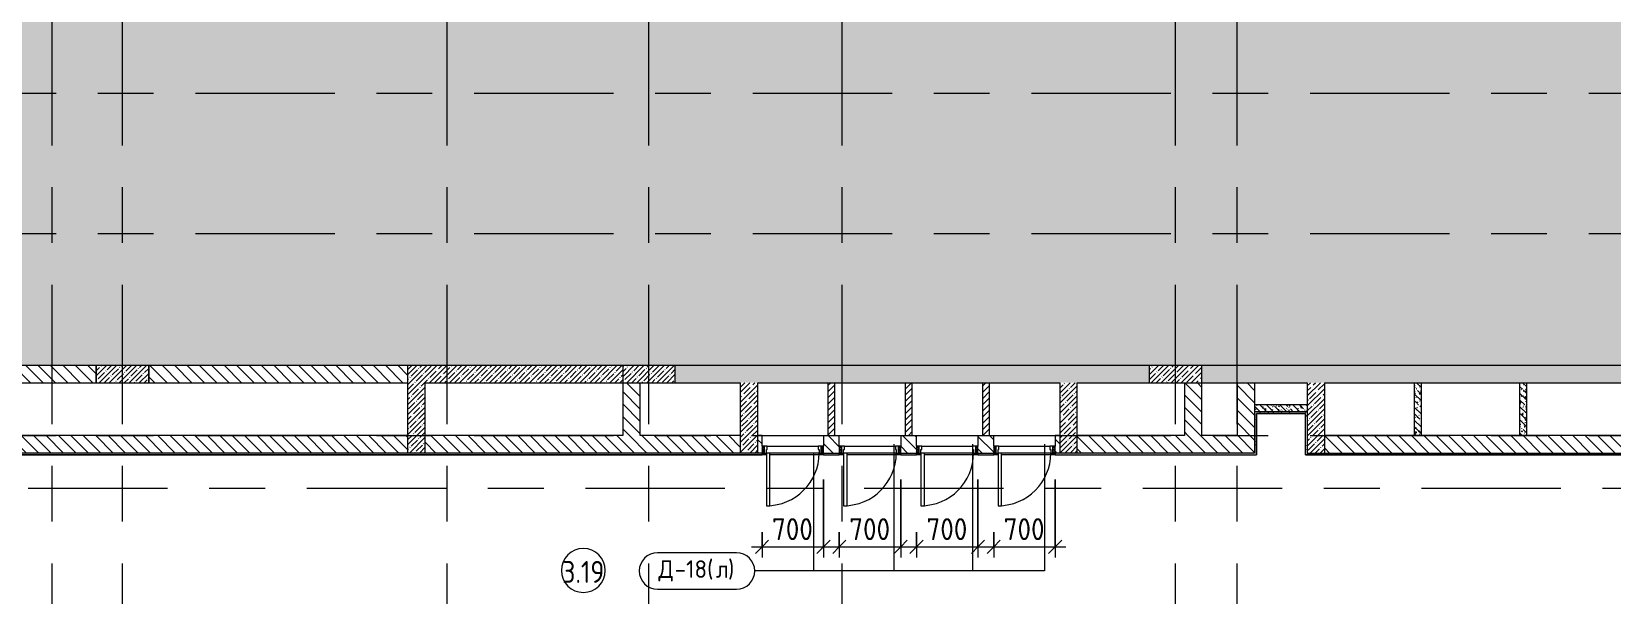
# Model space of a CAD drawing. Header units: millimetres. Extents: x 35355 to 234366, y -8553 to 29000.
# Drawn here: x 47425 to 65425, y 9290 to 15701 of the extents above; entities that cross this region are included whole.
import ezdxf

# ---------------------------------------------------------------- set-up
doc = ezdxf.new("R2010")
doc.units = ezdxf.units.MM
doc.linetypes.add('Осевая', pattern=[3175, 635, -476.25, 1587.5, -476.25])
for name, color, linetype, lineweight in [('A-ANNO-DIMS', 7, 'Continuous', 9), ('A-ANNO-DIMS-100', 7, 'Continuous', 9), ('A-AREA-IDEN', 7, 'Continuous', 9), ('A-DETL', 7, 'Continuous', 9), ('A-DOOR', 7, 'Continuous', 9), ('A-DOOR-FRAM-2', 7, 'Continuous', 9), ('A-DOOR-IDEN', 7, 'Continuous', 9), ('A-WALL', 7, 'Continuous', 9), ('I-WALL', 7, 'Continuous', 9), ('S-COLS', 7, 'Continuous', 9), ('Оси-2', 7, 'Осевая', 9)]:
    doc.layers.add(name, color=color, linetype=linetype, lineweight=lineweight)
for name, color, linetype, lineweight, true_color in [('A-DETL-GENF-1', 7, 'Continuous', 9, 0xd4d4d4), ('A-DOOR-1', 1, 'Continuous', 9, 0xff0000), ('A-DOOR-2', 1, 'Continuous', 13, 0xff0000), ('A-DOOR-FRAM-1', 1, 'Continuous', 13, 0xff0000), ('A-DOOR-FRAM-3', 1, 'Continuous', 9, 0xff0000), ('A-WALL-1', 7, 'Continuous', 9, 0x3c3c3c), ('A-WALL-FNSH-1', 7, 'Continuous', 9, 0x3c3c3c)]:
    doc.layers.add(name, color=color, linetype=linetype, lineweight=lineweight, true_color=true_color)
doc.styles.add('GOST Common', font='GOST_Common.ttf', dxfattribs={"width": 0.9, "height": 250})
doc.styles.add('GOST Common_1', font='GOST_Common.ttf', dxfattribs={"height": 200})
doc.styles.add('ISOCPEUR', font='isocpeur.ttf', dxfattribs={"width": 0.9, "height": 250})
doc.dimstyles.new('ISO-2_5_0_9К_БОЛЬШОЙ', dxfattribs={"dimscale": 304.8, "dimtxt": 248.995294, "dimasz": 0.492126, "dimexe": 0.393701, "dimexo": 0.984252, "dimgap": 0, "dimtad": 1, "dimdec": 0, "dimrnd": 10, "dimzin": 0, "dimdsep": 46, "dimtxsty": 'ISOCPEUR', "dimblk1": 'OBLIQUE', "dimblk2": 'OBLIQUE', "dimsah": 1, "dimcen": 0.09, "dimdle": 0.393701, "dimazin": 0, "dimtfac": 1, "dimtdec": 4, "dimtix": 1, "dimtmove": 0, "dimatfit": 3, "dimfxl": 1, "dimtvp": 1, "dimtolj": 1, "dimtzin": 0, "dimarcsym": 2})
pattern_1 = [(135, (0, 0), (-70.71068, -70.71068), [])]
pattern_2 = [(45, (0, 0), (-57.02463, 57.02463), []), (45, (57.025, 0), (-57.02463, 57.02463), [100.806, -20.161, 3.353, -16.808])]
pattern_3 = [(135, (0, 0), (-75.43415, -75.43415), [106.68, -17.78, 3.556, -17.78]), (135, (0, 75.39), (-75.43415, -75.43415), []), (50, (0, 0), (127.52922, -11.15758), [13.335, -146.685]), (355, (0, 0), (-24.66966, 133.74002), [10.668, -117.348]), (100.451, (10.63, -0.93), (102.85973, 122.58178), [11.333, -124.663]), (46.184, (0, 35.56), (189.75516, -29.43036), [20.002, -220.027]), (96.636, (15.81, 33.1), (166.1822, 173.1996), [17, -186.995]), (351.184, (0, 35.56), (166.18393, 173.1976), [16.002, -176.022]), (21, (17.78, 26.67), (106.13027, -71.58603), [13.335, -146.685]), (326, (17.78, 26.67), (43.26188, 128.93175), [10.668, -117.348]), (71.451, (26.62, 20.7), (149.39198, 57.34505), [11.333, -124.663]), (37.5, (0, 0), (2.162228, 59.188357), [3.353, -112.573, 3.353, -115.773, -117.793]), (37.5, (0, 0), (2.162228, 59.188357), [-235.052, 3.353, -114.44]), (7.5, (0, 0), (46.77386, 70.12615), [3.353, -64.567, 3.353, -109.906, -44.894]), (7.5, (0, 0), (46.77386, 70.12615), [-181.178, 3.353, -41.542]), (327.5, (-39.65, 0), (94.91367, -4.010093), [3.353, -41.097, 3.353, -135.331, -184.023]), (327.5, (-39.65, 0), (94.91367, -4.010093), [-183.134, 3.353, -180.67]), (317.5, (-57.43, 0), (103.69057, 17.79882), [3.353, -54.432, 3.353, -88.748, -130.683]), (317.5, (-57.43, 0), (103.69057, 17.79882), [-149.885, 3.353, -127.33])]
pattern_4 = [(45, (0, 0), (-35.35534, 35.35534), [])]
pattern_5 = [(0, (0, 0), (121.92, 30.48), [10.058, -81.382, 10.058, -81.382, -487.68]), (0, (0, 0), (121.92, 30.48), [-182.88, 10.058, -172.822, 10.058, -81.382, -213.36]), (0, (0, 0), (121.92, 30.48), [-457.2, 10.058, -50.902, 10.058, -142.342]), (120, (45.72, 15.24), (-87.356454, 90.345817), [10.058, -81.382, 10.058, -81.382, -487.68]), (120, (45.72, 15.24), (-87.356454, 90.345817), [-182.88, 10.058, -172.822, 10.058, -81.382, -213.36]), (120, (45.72, 15.24), (-87.356454, 90.345817), [-457.2, 10.058, -50.902, 10.058, -142.342]), (240, (60.96, 76.2), (-34.563546, -120.825817), [10.058, -81.382, 10.058, -81.382, -487.68]), (240, (60.96, 76.2), (-34.563546, -120.825817), [-182.88, 10.058, -172.822, 10.058, -81.382, -213.36]), (240, (60.96, 76.2), (-34.563546, -120.825817), [-457.2, 10.058, -50.902, 10.058, -142.342])]

# ---------------------------------------------------------------- blocks, each defined once
blk = doc.blocks.new('BSC_Колонна _Прямоугольная - 600х600-23205375-План заполнения дверных проемов 3 этажа в осях 12-23')
at = {"layer": 'S-COLS'}
h = blk.add_hatch(dxfattribs=at)
h.set_pattern_fill('FP_22', color=256, style=0, pattern_type=2)
h.set_pattern_definition([(45, (-54460, -12000), (-57.02463, 57.02463), []), (45, (-54402.975, -12000), (-57.02463, 57.02463), [100.806, -20.161, 3.353, -16.808])])
h.paths.add_polyline_path([(-300, -300), (300, -300), (300, -100), (-300, -100)])
for p, q in [((-300, -100), (-300, -300)), ((300, -300), (300, -100)), ((-300, -300), (300, -300))]:
    blk.add_line(p, q, dxfattribs=at)
blk = doc.blocks.new('BSC_Колонна _Прямоугольная - 600х600-V18-План заполнения дверных проемов 3 этажа в осях 12-23')
at = {"layer": 'S-COLS'}
h = blk.add_hatch(dxfattribs=at)
h.set_pattern_fill('FP_26', color=256, style=0, pattern_type=2)
h.set_pattern_definition([(45, (-60460, -12000), (-57.02463, 57.02463), []), (45, (-60402.975, -12000), (-57.02463, 57.02463), [100.806, -20.161, 3.353, -16.808])])
h.paths.add_polyline_path([(-300, -300), (300, -300), (300, -100), (-300, -100), (-300, -178)])
for p, q in [((-300, -100), (-300, -300)), ((300, -300), (300, -100)), ((-300, -300), (300, -300))]:
    blk.add_line(p, q, dxfattribs=at)
blk = doc.blocks.new('110_Дверь_СКБ_1Ст - д-18 700x2100h_Технический шкаф ЭОМ и СС-23257539-План заполнения дверных проемов 3 этажа в осях 12-23')
at = {"layer": 'A-DOOR'}
h = blk.add_hatch(dxfattribs=at)
h.set_pattern_fill('FP_42', color=256, style=0, pattern_type=2)
h.set_pattern_definition([(135, (1951.41, 164.685), (-14.14214, -14.14214), []), (225, (1951.41, 164.685), (14.14214, -14.14214), [])])
h.paths.add_polyline_path([(362.5, 100), (337.5, 100), (337.5, 20), (362.5, 20), (362.5, 41.6)])
at = {"layer": 'A-DOOR-FRAM-2'}
h = blk.add_hatch(dxfattribs=at)
h.set_pattern_fill('FP_43', color=256, style=0, pattern_type=2)
h.set_pattern_definition([(45, (-171.384, 164.685), (-14.1421, 14.1421), []), (135, (-171.384, 164.685), (-14.1421, -14.1421), [])])
h.paths.add_polyline_path([(-312.5, 100), (-337.5, 100), (-337.5, 20), (-312.5, 20), (-312.5, 41.6)])
at = {"layer": 'A-DOOR-1'}
blk.add_arc((312.5, 100), 600, 90, 180, dxfattribs=at)
at = {"layer": 'A-DOOR-2'}
for p, q in [((312.5, 700), (272.5, 700)), ((272.5, 700), (272.5, 100)), ((312.5, 100), (312.5, 700)), ((272.5, 100), (312.5, 100))]:
    blk.add_line(p, q, dxfattribs=at)
at = {"layer": 'A-DOOR-FRAM-1'}
for p, q in [((-312.5, 100), (-337.5, 100)), ((-337.5, 100), (-337.5, 20)), ((-337.5, 20), (-312.5, 20)), ((-287.5, 100), (-312.5, 100)), ((-312.5, 100), (-312.5, 20)), ((-312.5, 20), (-312.5, 100)), ((-312.5, 20), (-277.5, 20)), ((-287.5, 60), (-287.5, 100)), ((-277.5, 60), (-287.5, 60)), ((-277.5, 20), (-277.5, 60)), ((312.5, 60), (302.5, 60)), ((302.5, 60), (302.5, 20)), ((302.5, 20), (337.5, 20)), ((312.5, 100), (312.5, 60)), ((337.5, 100), (312.5, 100)), ((337.5, 20), (337.5, 100)), ((362.5, 100), (337.5, 100)), ((337.5, 100), (337.5, 20)), ((337.5, 20), (362.5, 20)), ((362.5, 20), (362.5, 100))]:
    blk.add_line(p, q, dxfattribs=at)
at = {"layer": 'A-DOOR-FRAM-3'}
for p, q in [((-287.5, 100), (272.5, 100)), ((302.5, 20), (-277.5, 20))]:
    blk.add_line(p, q, dxfattribs=at)
blk = doc.blocks.new('Марка_Помещения - Номер-25198446-План заполнения дверных проемов 3 этажа в осях 12-23')
at = {"layer": 'A-AREA-IDEN'}
for start, end in [(360, 180), (180, 360)]:
    blk.add_arc((0, 0), 2.5, start, end, dxfattribs=at)
blk = doc.blocks.new('DIMBLOCK2-План заполнения дверных проемов 3 этажа в осях 12-23')
at = {"layer": 'A-ANNO-DIMS-100'}
for p, q in [((56448, 10600), (56448, 9712)), ((56448, 9832), (56448, 10600)), ((55748, 10000), (55748, 9712)), ((55748, 9832), (55748, 10000)), ((55628, 9832), (56568, 9832))]:
    blk.add_line(p, q, dxfattribs=at)
at = {"layer": 'A-ANNO-DIMS-100', "lineweight": 20}
for p, q in [((55748, 9832), (55823, 9907)), ((56448, 9832), (56523, 9907)), ((55748, 9832), (55673, 9757)), ((56448, 9832), (56373, 9757))]:
    blk.add_line(p, q, dxfattribs=at)
at = {"layer": 'A-ANNO-DIMS-100', "color": 0, "insert": (55861, 10158), "char_height": 250, "width": 568.86, "attachment_point": 1, "line_spacing_factor": 1.149209, "style": 'ISOCPEUR'}
blk.add_mtext('700', dxfattribs=at)
blk = doc.blocks.new('_Oblique')
at = {"color": 0, "linetype": 'ByBlock', "lineweight": -2}
blk.add_line((-0.5, -0.5), (0.5, 0.5), dxfattribs=at)
blk = doc.blocks.new('DIMBLOCK3-План заполнения дверных проемов 3 этажа в осях 12-23')
at = {"layer": 'A-ANNO-DIMS-100'}
for p, q in [((57328, 10600), (57328, 9712)), ((57328, 9832), (57328, 10600)), ((56628, 10000), (56628, 9712)), ((56628, 9832), (56628, 10000)), ((56508, 9832), (57448, 9832))]:
    blk.add_line(p, q, dxfattribs=at)
at = {"layer": 'A-ANNO-DIMS-100', "lineweight": 20}
for p, q in [((56628, 9832), (56703, 9907)), ((57328, 9832), (57403, 9907)), ((56628, 9832), (56553, 9757)), ((57328, 9832), (57253, 9757))]:
    blk.add_line(p, q, dxfattribs=at)
at = {"layer": 'A-ANNO-DIMS-100', "color": 0, "insert": (56741, 10158), "char_height": 250, "width": 568.86, "attachment_point": 1, "line_spacing_factor": 1.149209, "style": 'ISOCPEUR'}
blk.add_mtext('700', dxfattribs=at)
blk = doc.blocks.new('DIMBLOCK4-План заполнения дверных проемов 3 этажа в осях 12-23')
at = {"layer": 'A-ANNO-DIMS-100'}
for p, q in [((58208, 10600), (58208, 9712)), ((58208, 9832), (58208, 10600)), ((57508, 10000), (57508, 9712)), ((57508, 9832), (57508, 10000)), ((57388, 9832), (58328, 9832))]:
    blk.add_line(p, q, dxfattribs=at)
at = {"layer": 'A-ANNO-DIMS-100', "lineweight": 20}
for p, q in [((57508, 9832), (57583, 9907)), ((58208, 9832), (58283, 9907)), ((57508, 9832), (57433, 9757)), ((58208, 9832), (58133, 9757))]:
    blk.add_line(p, q, dxfattribs=at)
at = {"layer": 'A-ANNO-DIMS-100', "color": 0, "insert": (57621, 10158), "char_height": 250, "width": 568.86, "attachment_point": 1, "line_spacing_factor": 1.149209, "style": 'ISOCPEUR'}
blk.add_mtext('700', dxfattribs=at)
blk = doc.blocks.new('DIMBLOCK5-План заполнения дверных проемов 3 этажа в осях 12-23')
at = {"layer": 'A-ANNO-DIMS-100'}
for p, q in [((59088, 10600), (59088, 9712)), ((59088, 9832), (59088, 10600)), ((58388, 10000), (58388, 9712)), ((58388, 9832), (58388, 10000)), ((58268, 9832), (59208, 9832))]:
    blk.add_line(p, q, dxfattribs=at)
at = {"layer": 'A-ANNO-DIMS-100', "lineweight": 20}
for p, q in [((58388, 9832), (58463, 9907)), ((59088, 9832), (59163, 9907)), ((58388, 9832), (58313, 9757)), ((59088, 9832), (59013, 9757))]:
    blk.add_line(p, q, dxfattribs=at)
at = {"layer": 'A-ANNO-DIMS-100', "color": 0, "insert": (58501, 10158), "char_height": 250, "width": 568.86, "attachment_point": 1, "line_spacing_factor": 1.149209, "style": 'ISOCPEUR'}
blk.add_mtext('700', dxfattribs=at)
blk = doc.blocks.new('М_двери - Типоразмер_рамка-25223575-План заполнения дверных проемов 3 этажа в осях 12-23')
at = {"layer": 'A-DOOR-IDEN'}
for p, q in [((4.5, 2.08), (-4.5, 2.08)), ((-4.5, -2.08), (4.5, -2.08))]:
    blk.add_line(p, q, dxfattribs=at)
for centre, start, end in [((-4.5, 0), 90, 270), ((4.5, 0), 270, 90)]:
    blk.add_arc(centre, 2.08, start, end, dxfattribs=at)

msp = doc.modelspace()

# ---------------------------------------------------------------- hatches: boundary and pattern name
at = {"layer": 'A-DETL-GENF-1'}
h = msp.add_hatch(color=256, dxfattribs=at)
h.paths.add_polyline_path([(76000.6, -258), (84400.7, -258), (84400.7, 3300), (75858, 3300), (75858, -258)])
h.paths.add_polyline_path([(66560, 11900), (66560, 27358), (41910, 27358), (41910, 23858), (38652.7, 23858), (38652.7, 15358), (42380, 15358), (42380, 11900), (64391.7, 11900)])
h.paths.add_polyline_path([(84400.7, 15650), (84400.7, 18590), (74040, 18590), (74040, 15650), (81805, 15650)])
at = {"layer": 'I-WALL'}
h = msp.add_hatch(dxfattribs=at)
h.set_pattern_fill('FP_21', color=256, style=0, pattern_type=2)
h.set_pattern_definition(pattern_1)
h.paths.add_polyline_path([(51710, 11700), (51710, 11900), (48760, 11900), (48760, 11700), (49880.6, 11700)])
h.paths.add_polyline_path([(48160, 11700), (48160, 11900), (42780, 11900), (42780, 11700), (44076.2, 11700)])
h = msp.add_hatch(dxfattribs=at)
h.set_pattern_fill('FP_17', color=256, style=0, pattern_type=2)
h.set_pattern_definition(pattern_2)
h.paths.add_polyline_path([(51910, 11700), (54160, 11700), (54160, 11900), (51710, 11900), (51710, 11700)])
h = msp.add_hatch(dxfattribs=at)
h.set_pattern_fill('FP_17', color=256, style=0, pattern_type=2)
h.set_pattern_definition(pattern_2)
h.paths.add_polyline_path([(59340, 11700), (60160, 11700), (60160, 11900), (54760, 11900), (54760, 11700), (59140, 11700)])
h.paths.add_polyline_path([(61360, 11700), (66160, 11700), (66160, 11900), (60760, 11900), (60760, 11700), (61160, 11700)])
h = msp.add_hatch(dxfattribs=at)
h.set_pattern_fill('FP_17', color=256, style=0, pattern_type=2)
h.set_pattern_definition(pattern_2)
h.paths.add_polyline_path([(51910, 10900), (51910, 11700), (51710, 11700), (51710, 10900)])
h = msp.add_hatch(dxfattribs=at)
h.set_pattern_fill('FP_21', color=256, style=0, pattern_type=2)
h.set_pattern_definition(pattern_1)
h.paths.add_polyline_path([(54360, 11100), (54360, 11700), (54160, 11700), (54160, 11100)])
h = msp.add_hatch(dxfattribs=at)
h.set_pattern_fill('FP_17', color=256, style=0, pattern_type=2)
h.set_pattern_definition(pattern_2)
h.paths.add_polyline_path([(55685, 10900), (55700, 10900), (55700, 11700), (55500, 11700), (55500, 10900)])
h = msp.add_hatch(dxfattribs=at)
h.set_pattern_fill('FP_34', color=256, style=0, pattern_type=2)
h.set_pattern_definition(pattern_4)
h.paths.add_polyline_path([(56499.2, 11100), (56579.2, 11100), (56579.2, 11700), (56499.2, 11700)])
h = msp.add_hatch(dxfattribs=at)
h.set_pattern_fill('FP_34', color=256, style=0, pattern_type=2)
h.set_pattern_definition(pattern_4)
h.paths.add_polyline_path([(57379.2, 11100), (57459.2, 11100), (57459.2, 11700), (57379.2, 11700)])
h = msp.add_hatch(dxfattribs=at)
h.set_pattern_fill('FP_34', color=256, style=0, pattern_type=2)
h.set_pattern_definition(pattern_4)
h.paths.add_polyline_path([(58259.2, 11100), (58339.2, 11100), (58339.2, 11700), (58259.2, 11700)])
h = msp.add_hatch(dxfattribs=at)
h.set_pattern_fill('FP_17', color=256, style=0, pattern_type=2)
h.set_pattern_definition(pattern_2)
h.paths.add_polyline_path([(59340, 10900), (59340, 11700), (59140, 11700), (59140, 10900)])
h = msp.add_hatch(dxfattribs=at)
h.set_pattern_fill('FP_21', color=256, style=0, pattern_type=2)
h.set_pattern_definition(pattern_1)
h.paths.add_polyline_path([(60560, 11100), (60760, 11100), (60760, 11700), (60560, 11700)])
h = msp.add_hatch(dxfattribs=at)
h.set_pattern_fill('FP_21', color=256, style=0, pattern_type=2)
h.set_pattern_definition(pattern_1)
h.paths.add_polyline_path([(61160, 10900), (61360, 10900), (61360, 11700), (61160, 11700), (61160, 11100)])
h = msp.add_hatch(dxfattribs=at)
h.set_pattern_fill('FP_17', color=256, style=0, pattern_type=2)
h.set_pattern_definition(pattern_2)
h.paths.add_polyline_path([(61960, 10900), (62160, 10900), (62160, 11700), (61960, 11700), (61960, 11100)])
h = msp.add_hatch(dxfattribs=at)
h.set_pattern_fill('FP_23', color=256, style=0, pattern_type=2)
h.set_pattern_definition(pattern_3)
h.paths.add_polyline_path([(63180, 11100), (63260, 11100), (63260, 11700), (63180, 11700)])
h = msp.add_hatch(dxfattribs=at)
h.set_pattern_fill('FP_23', color=256, style=0, pattern_type=2)
h.set_pattern_definition(pattern_3)
h.paths.add_polyline_path([(64391.7, 11100), (64460, 11100), (64460, 11700), (64380, 11700), (64380, 11100)])
h = msp.add_hatch(dxfattribs=at)
h.set_pattern_fill('FP_23', color=256, style=0, pattern_type=2)
h.set_pattern_definition(pattern_3)
h.paths.add_polyline_path([(61960, 11370), (61960, 11450), (61360, 11450), (61360, 11370), (61940, 11370)])
h = msp.add_hatch(dxfattribs=at)
h.set_pattern_fill('FP_68', color=256, style=0, pattern_type=2)
h.set_pattern_definition(pattern_5)
h.paths.add_polyline_path([(61360, 11350), (61940, 11350), (61940, 11370), (61360, 11370)])
h = msp.add_hatch(dxfattribs=at)
h.set_pattern_fill('FP_68', color=256, style=0, pattern_type=2)
h.set_pattern_definition(pattern_5)
h.paths.add_polyline_path([(61360, 10880), (61380, 10880), (61380, 11350), (61360, 11350), (61360, 10900)])
h = msp.add_hatch(dxfattribs=at)
h.set_pattern_fill('FP_68', color=256, style=0, pattern_type=2)
h.set_pattern_definition(pattern_5)
h.paths.add_polyline_path([(61940, 10900), (61960, 10900), (61960, 11370), (61940, 11370), (61940, 11350)])
h = msp.add_hatch(dxfattribs=at)
h.set_pattern_fill('FP_21', color=256, style=0, pattern_type=2)
h.set_pattern_definition(pattern_1)
h.paths.add_polyline_path([(59140, 10900), (59140, 11100), (59087.8, 11100), (59087.8, 10900)])
h.paths.add_polyline_path([(57507.8, 10900), (57507.8, 11100), (57327.8, 11100), (57327.8, 10900)])
h.paths.add_polyline_path([(55747.8, 10900), (55747.8, 11100), (55700, 11100), (55700, 10900)])
h.paths.add_polyline_path([(58207.8, 10900), (58387.8, 10900), (58387.8, 11100), (58207.8, 11100), (58207.8, 10958.4)])
h.paths.add_polyline_path([(61160, 10900), (61160, 11100), (59340, 11100), (59340, 10900)])
h.paths.add_polyline_path([(55500, 10900), (55500, 11100), (51910, 11100), (51910, 10900)])
h.paths.add_polyline_path([(56447.8, 10900), (56627.8, 10900), (56627.8, 11100), (56447.8, 11100), (56447.8, 10958.4)])
h.paths.add_polyline_path([(51710, 10900), (51710, 11100), (44760, 11100), (44760, 10900), (49880.6, 10900)])
h = msp.add_hatch(dxfattribs=at)
h.set_pattern_fill('FP_21', color=256, style=0, pattern_type=2)
h.set_pattern_definition(pattern_1)
h.paths.add_polyline_path([(62160, 10900), (62760, 10900), (62760, 11100), (62160, 11100)])
h = msp.add_hatch(dxfattribs=at)
h.set_pattern_fill('FP_21', color=256, style=0, pattern_type=2)
h.set_pattern_definition(pattern_1)
h.paths.add_polyline_path([(66560, 10900), (66560, 11100), (62760, 11100), (62760, 10900), (64391.7, 10900)])
h = msp.add_hatch(dxfattribs=at)
h.set_pattern_fill('FP_68', color=256, style=0, pattern_type=2)
h.set_pattern_definition(pattern_5)
h.paths.add_polyline_path([(59087.8, 10880), (61360, 10880), (61360, 10900), (59087.8, 10900)])
h.paths.add_polyline_path([(58387.8, 10880), (58387.8, 10900), (58207.8, 10900), (58207.8, 10880)])
h.paths.add_polyline_path([(55685, 10880), (55747.8, 10880), (55747.8, 10900), (42380, 10900), (42380, 10880), (49880.6, 10880)])
h.paths.add_polyline_path([(56447.8, 10880), (56627.8, 10880), (56627.8, 10900), (56447.8, 10900)])
h.paths.add_polyline_path([(57327.8, 10880), (57507.8, 10880), (57507.8, 10900), (57327.8, 10900)])
h = msp.add_hatch(dxfattribs=at)
h.set_pattern_fill('FP_68', color=256, style=0, pattern_type=2)
h.set_pattern_definition(pattern_5)
h.paths.add_polyline_path([(64391.7, 10880), (66760, 10880), (66760, 10900), (61940, 10900), (61940, 10880)])
at = {"layer": 'S-COLS'}
h = msp.add_hatch(dxfattribs=at)
h.set_pattern_fill('FP_17', color=256, style=0, pattern_type=2)
h.set_pattern_definition(pattern_2)
h.paths.add_polyline_path([(48760, 11700), (48760, 11900), (48160, 11900), (48160, 11700)])

# ---------------------------------------------------------------- linework, layer by layer
at = {"layer": 'A-DETL'}
msp.add_line((42380, 11900), (66560, 11900), dxfattribs=at)
at = {"layer": 'A-DOOR-IDEN'}
for p, q in [((57249.3, 11000), (57249.3, 9557.2)), ((58144.4, 11000), (58144.4, 9557.2)), ((58968.1, 11000), (58968.1, 9557.2)), ((56334.2, 10895.6), (56334.2, 9557.2)), ((58968.1, 9557.2), (55664.5, 9557.2)), ((58144.4, 9557.2), (55664.5, 9557.2)), ((57249.3, 9557.2), (55664.5, 9557.2)), ((56334.2, 9557.2), (55664.5, 9557.2))]:
    msp.add_line(p, q, dxfattribs=at)
at = {"layer": 'A-WALL'}
for p, q in [((48160, 11700), (48160, 11900)), ((48760, 11900), (48760, 11700)), ((51710, 11900), (51710, 11700)), ((61960, 11370), (61360, 11370)), ((61940, 11350), (61380, 11350)), ((61940, 10880), (61940, 11350)), ((56447.8, 11100), (56627.8, 11100)), ((57327.8, 11100), (57507.8, 11100)), ((58207.8, 11100), (58387.8, 11100)), ((55747.8, 10900), (42380, 10900)), ((42400, 10880), (55747.8, 10880)), ((56447.8, 10900), (56627.8, 10900)), ((57327.8, 10900), (57507.8, 10900)), ((58207.8, 10900), (58387.8, 10900)), ((59140, 10900), (59087.8, 10900)), ((61360, 10900), (59140, 10900))]:
    msp.add_line(p, q, dxfattribs=at)
at = {"layer": 'A-WALL-1'}
for p, q in [((42780, 11700), (48160, 11700)), ((48760, 11700), (51710, 11700)), ((51710, 11700), (51710, 10900)), ((51910, 10900), (51910, 11700)), ((51910, 11700), (54160, 11700)), ((54160, 11700), (54160, 11100)), ((54360, 11100), (54360, 11700)), ((54760, 11700), (55500, 11700)), ((55500, 11700), (55500, 10900)), ((55700, 10900), (55700, 11700)), ((55700, 11700), (59140, 11700)), ((56499.2, 11700), (56499.2, 11100)), ((56579.2, 11100), (56579.2, 11700)), ((57379.2, 11700), (57379.2, 11100)), ((57459.2, 11100), (57459.2, 11700)), ((58259.2, 11700), (58259.2, 11100)), ((58339.2, 11100), (58339.2, 11700)), ((59140, 11700), (59140, 10900)), ((59340, 10900), (59340, 11700)), ((59340, 11700), (60160, 11700)), ((60560, 11700), (60560, 11100)), ((60760, 11100), (60760, 11700)), ((60760, 11700), (61960, 11700)), ((61160, 11700), (61160, 11100)), ((61360, 11700), (61360, 10900)), ((61960, 11700), (61960, 10900)), ((62160, 10900), (62160, 11700)), ((62160, 11700), (66160, 11700)), ((63180, 11700), (63180, 11100)), ((63260, 11100), (63260, 11700)), ((64380, 11700), (64380, 11100)), ((64460, 11100), (64460, 11700)), ((61960, 11450), (61360, 11450)), ((61380, 11349), (61380, 11350)), ((51710, 11100), (44760, 11100)), ((54160, 11100), (51910, 11100)), ((55500, 11100), (54360, 11100)), ((55747.8, 11100), (55700, 11100)), ((55747.8, 10980), (55747.8, 11100)), ((56447.8, 11100), (56447.8, 10980)), ((56627.8, 10980), (56627.8, 11100)), ((57327.8, 11100), (57327.8, 10980)), ((57507.8, 10980), (57507.8, 11100)), ((58207.8, 11100), (58207.8, 10980)), ((58387.8, 10980), (58387.8, 11100)), ((59140, 11100), (59087.8, 11100)), ((59087.8, 11100), (59087.8, 10980)), ((60560, 11100), (59340, 11100)), ((61160, 11100), (60760, 11100)), ((66560, 11100), (62160, 11100)), ((55747.8, 10880), (55747.8, 10900)), ((56447.8, 10900), (56447.8, 10880)), ((56447.8, 10880), (56627.8, 10880)), ((56627.8, 10880), (56627.8, 10900)), ((57327.8, 10900), (57327.8, 10880)), ((57327.8, 10880), (57507.8, 10880)), ((57507.8, 10880), (57507.8, 10900)), ((58207.8, 10900), (58207.8, 10880)), ((58207.8, 10880), (58387.8, 10880)), ((58387.8, 10880), (58387.8, 10900)), ((59087.8, 10900), (59087.8, 10880)), ((59087.8, 10880), (61380, 10880)), ((61940, 10880), (66296, 10880)), ((61960, 10900), (66760, 10900))]:
    msp.add_line(p, q, dxfattribs=at)
at = {"layer": 'A-WALL-FNSH-1'}
for p, q in [((61380, 11349), (61380, 10880)), ((61381, 11349), (61939, 11349)), ((61381, 10879), (61381, 11349)), ((61939, 10879.5), (61939, 11350)), ((55747.8, 10879), (42400, 10879)), ((55747.8, 10879), (55747.8, 10880)), ((56447.8, 10880), (56447.8, 10879)), ((56447.8, 10879), (56627.8, 10879)), ((56627.8, 10879), (56627.8, 10880)), ((57327.8, 10880), (57327.8, 10879)), ((57327.8, 10879), (57507.8, 10879)), ((57507.8, 10879), (57507.8, 10880)), ((58207.8, 10880), (58207.8, 10879)), ((58207.8, 10879), (58387.8, 10879)), ((58387.8, 10879), (58387.8, 10880)), ((59087.8, 10880), (59087.8, 10879)), ((59087.8, 10879), (61381, 10879)), ((61939, 10879.5), (66296, 10879.5)), ((66296, 10880.5), (61940, 10880.5))]:
    msp.add_line(p, q, dxfattribs=at)
at = {"layer": 'I-WALL'}
for p, q in [((55747.8, 11100), (56447.8, 11100)), ((56627.8, 11100), (57327.8, 11100)), ((57507.8, 11100), (58207.8, 11100)), ((58387.8, 11100), (59087.8, 11100)), ((55797.8, 10880), (55747.8, 10880)), ((55797.8, 10879), (55747.8, 10879)), ((56447.8, 10880), (55837.8, 10880)), ((56447.8, 10879), (55837.8, 10879)), ((56677.8, 10880), (56627.8, 10880)), ((56677.8, 10879), (56627.8, 10879)), ((57327.8, 10880), (56717.8, 10880)), ((57327.8, 10879), (56717.8, 10879)), ((57557.8, 10880), (57507.8, 10880)), ((57557.8, 10879), (57507.8, 10879)), ((58207.8, 10880), (57597.8, 10880)), ((58207.8, 10879), (57597.8, 10879)), ((58437.8, 10880), (58387.8, 10880)), ((58437.8, 10879), (58387.8, 10879)), ((59087.8, 10880), (58477.8, 10880)), ((59087.8, 10879), (58477.8, 10879))]:
    msp.add_line(p, q, dxfattribs=at)
at = {"layer": 'S-COLS'}
for p, q in [((48160, 11900), (48160, 11700)), ((48760, 11700), (48760, 11900)), ((48160, 11700), (48760, 11700))]:
    msp.add_line(p, q, dxfattribs=at)
at = {"layer": 'Оси-2'}
for p, q in [((47660, 593.7), (47660, 24850)), ((48460, 593.7), (48460, 24850)), ((52160, 593.7), (52160, 24850)), ((54460, 593.7), (54460, 24850)), ((56660, 593.7), (56660, 24850)), ((60460, 593.7), (60460, 24850)), ((61160, 593.7), (61160, 24850)), ((38655.2, 15000), (81650, 15000)), ((38655.2, 13400), (81650, 13400)), ((38655.2, 11100), (82250, 11100)), ((39925.2, 10500), (82250, 10500))]:
    msp.add_line(p, q, dxfattribs=at)

# ---------------------------------------------------------------- block references
at = {"layer": 'A-AREA-IDEN', "xscale": 99.99999999999993, "yscale": 99.99999999999993, "zscale": 99.99999999999993}
msp.add_blockref('Марка_Помещения - Номер-25198446-План заполнения дверных проемов 3 этажа в осях 12-23', (53712.2, 9562.3), dxfattribs=at)
at = {"layer": 'A-DOOR-1', "rotation": 180}
for p in [(56110.3, 11000), (56990.3, 11000), (57870.3, 11000), (58750.3, 11000)]:
    msp.add_blockref('110_Дверь_СКБ_1Ст - д-18 700x2100h_Технический шкаф ЭОМ и СС-23257539-План заполнения дверных проемов 3 этажа в осях 12-23', p, dxfattribs=at)
at = {"layer": 'A-DOOR-IDEN', "xscale": 99.99999999999993, "yscale": 99.99999999999993, "zscale": 99.99999999999993}
msp.add_blockref('М_двери - Типоразмер_рамка-25223575-План заполнения дверных проемов 3 этажа в осях 12-23', (55006.8, 9557.2), dxfattribs=at)
at = {"layer": 'S-COLS'}
for name, p in [('BSC_Колонна _Прямоугольная - 600х600-23205375-План заполнения дверных проемов 3 этажа в осях 12-23', (54460, 12000)), ('BSC_Колонна _Прямоугольная - 600х600-V18-План заполнения дверных проемов 3 этажа в осях 12-23', (60460, 12000))]:
    msp.add_blockref(name, p, dxfattribs=at)

# ---------------------------------------------------------------- texts
at = {"layer": 'A-AREA-IDEN', "insert": (53470.3, 9670.9), "char_height": 250, "width": 606.076, "attachment_point": 1, "style": 'GOST Common'}
msp.add_mtext('3.19', dxfattribs=at)
at = {"layer": 'A-DOOR-IDEN', "char_height": 200, "attachment_point": 1, "style": 'GOST Common_1'}
for s, insert, width in [('\\fGOST Common|b0|i0|c204|p34|;Д', (54567.6, 9678.4), 224.472), ('-18(', (54752.8, 9678.4), 569.198), ('\\fGOST Common|b0|i0|c204|p34|;л', (55222.4, 9678.4), 168.354), ('\\fGOST Common|b0|i0|c204|p34|;)', (55361.4, 9678.4), 96.202)]:
    msp.add_mtext(s, dxfattribs=dict(at, insert=insert, width=width))

# ---------------------------------------------------------------- dimensions: what is measured, and where the dimension line sits
at = {"layer": 'A-ANNO-DIMS'}
for base, p1, p2, picture, middle in [((56447.8, 9831.7), (55747.8, 10300), (56447.8, 10900), 'DIMBLOCK2-План заполнения дверных проемов 3 этажа в осях 12-23', (56097.8, 9956.7)), ((57327.8, 9831.7), (56627.8, 10300), (57327.8, 10900), 'DIMBLOCK3-План заполнения дверных проемов 3 этажа в осях 12-23', (56977.8, 9956.7)), ((58207.8, 9831.7), (57507.8, 10300), (58207.8, 10900), 'DIMBLOCK4-План заполнения дверных проемов 3 этажа в осях 12-23', (57857.8, 9956.7)), ((59087.8, 9831.7), (58387.8, 10300), (59087.8, 10900), 'DIMBLOCK5-План заполнения дверных проемов 3 этажа в осях 12-23', (58737.8, 9956.7))]:
    dim = msp.add_linear_dim(base=base, p1=p1, p2=p2, dimstyle='ISO-2_5_0_9К_БОЛЬШОЙ', override={"dimpost": '<>', "dimfxl": 921.954446}, dxfattribs=at)
    dim.commit()
    dim.dimension.update_dxf_attribs({"geometry": picture, "text_midpoint": middle})

doc.saveas('drawing.dxf')
